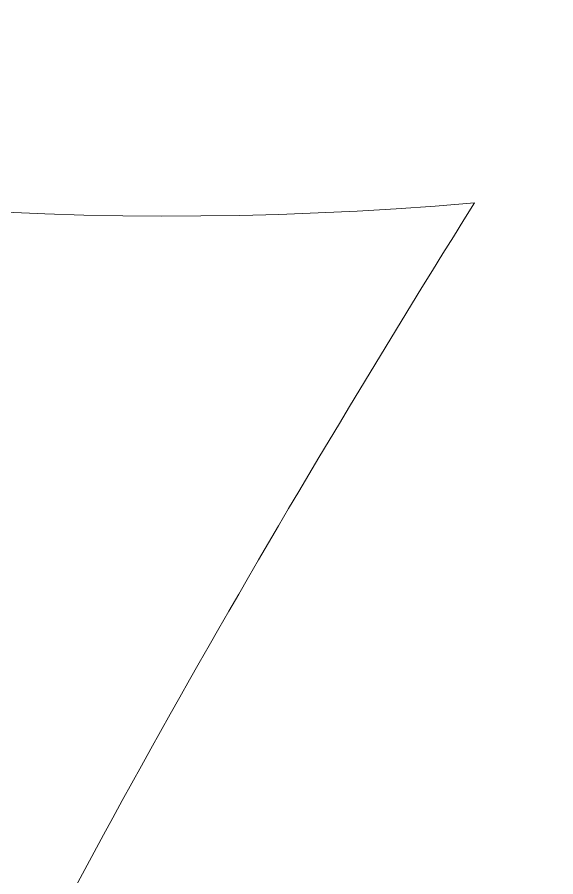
# Model space of a CAD drawing. Extents: x -728 to 2523, y -2539 to -44.
# Drawn here: x 118.66 to 124.32, y -1450.17 to -1441.15 of the extents above; entities that cross this region are included whole.
import ezdxf

# ---------------------------------------------------------------- set-up
doc = ezdxf.new("R2010")
doc.units = 0
doc.header["$MEASUREMENT"] = 0
doc.layers.add('Layer 1', color=7, linetype='Continuous', lineweight=0)

# ---------------------------------------------------------------- blocks, each defined once
blk = doc.blocks.new('Block_1')
at = {"layer": 'Layer 1'}
for points, knots in [([(409.045, -1093.4401), (401.1151, -1084.9401), (390.635, -1080.63), (377.895, -1080.63), (365.3251, -1080.63), (355.025, -1084.9901), (347.275, -1093.6), (339.5851, -1102.15), (335.6849, -1115.0201), (335.6849, -1131.87), (335.6849, -1131.87), (335.6849, -1244.7701), (335.6849, -1244.7701), (335.6849, -1244.7701), (164.3251, -1244.7701), (164.3251, -1244.7701), (164.3251, -1244.7701), (164.3251, -1131.87), (164.3251, -1131.87), (164.3251, -1114.8301), (160.3151, -1101.9), (152.425, -1093.4401), (144.495, -1084.9401), (134.025, -1080.63), (121.285, -1080.63), (108.3351, -1080.63), (97.9349, -1085.0001), (90.375, -1093.62), (82.875, -1102.16), (79.0651, -1115.03), (79.0651, -1131.87), (79.0651, -1131.87), (79.0651, -1447.85), (79.0651, -1447.85), (79.0651, -1464.6901), (82.915, -1477.61), (90.505, -1486.2401), (98.165, -1494.9501), (108.515, -1499.37), (121.285, -1499.37), (133.8451, -1499.37), (144.275, -1495.0101), (152.295, -1486.42), (160.275, -1477.87), (164.3251, -1464.89), (164.3251, -1447.85), (164.3251, -1447.85), (164.3251, -1314.9801), (164.3251, -1314.9801), (164.3251, -1314.9801), (335.6849, -1314.9801), (335.6849, -1314.9801), (335.6849, -1314.9801), (335.6849, -1447.85), (335.6849, -1447.85), (335.6849, -1464.6901), (339.535, -1477.61), (347.125, -1486.2401), (354.775, -1494.9501), (365.135, -1499.37), (377.895, -1499.37), (390.455, -1499.37), (400.885, -1495.0101), (408.905, -1486.42), (416.885, -1477.87), (420.9349, -1464.89), (420.9349, -1447.85), (420.9349, -1447.85), (420.9349, -1131.87), (420.9349, -1131.87), (420.9349, -1114.8301), (416.9349, -1101.9), (409.045, -1093.4401)], [0, 0, 0, 0, 1, 1, 1, 2, 2, 2, 3, 3, 3, 4, 4, 4, 5, 5, 5, 6, 6, 6, 7, 7, 7, 8, 8, 8, 9, 9, 9, 10, 10, 10, 11, 11, 11, 12, 12, 12, 13, 13, 13, 14, 14, 14, 15, 15, 15, 16, 16, 16, 17, 17, 17, 18, 18, 18, 19, 19, 19, 20, 20, 20, 21, 21, 21, 22, 22, 22, 23, 23, 23, 24, 24, 24, 24]), ([(160.3251, -1370.9792), (148.275, -1378.9589), (134.439, -1384.1732), (119.44, -1386.2628), (115.9174, -1386.7537), (117.3557, -1392.0828), (120.8287, -1391.5989), (131.1991, -1390.1543), (141.0187, -1387.2102), (150.1348, -1382.9724), (140.9576, -1394.0361), (128.8353, -1401.2634), (114.634, -1404.3167), (111.1485, -1405.0659), (112.562, -1410.3967), (116.0225, -1409.6528), (119.4514, -1408.9156), (122.7241, -1407.8909), (125.9025, -1406.7039), (122.1129, -1412.5261), (116.997, -1416.8643), (110.6025, -1419.7833), (108.379, -1420.7981), (109.0264, -1423.3269), (110.6735, -1424.3569), (111.7037, -1426.0039), (114.2326, -1426.6512), (115.2473, -1424.428), (118.166, -1418.0334), (122.5042, -1412.9177), (128.3265, -1409.1279), (127.1395, -1412.3064), (126.1148, -1415.5791), (125.3777, -1419.0078), (124.6336, -1422.4683), (129.9643, -1423.882), (130.7137, -1420.3964), (133.767, -1406.1948), (140.9946, -1394.0728), (152.0585, -1384.8955), (147.8204, -1394.0116), (144.8763, -1403.8308), (143.4314, -1414.2017), (142.9476, -1417.6744), (148.2766, -1419.113), (148.7675, -1415.5906), (150.5108, -1403.0775), (154.4431, -1391.3822), (160.3251, -1380.8484), (160.3251, -1380.8484), (160.3251, -1405.2869), (160.3251, -1405.2869), (150.5577, -1425.5002), (121.8388, -1450.0299), (102.5516, -1432.479), (84.5192, -1412.6627), (110.9084, -1382.887), (131.3964, -1373.942), (140.8986, -1369.7937), (150.7151, -1366.5295), (160.3251, -1362.8394), (160.3251, -1362.8394), (160.3251, -1370.9792), (160.3251, -1370.9792)], [0, 0, 0, 0, 1, 1, 1, 2, 2, 2, 3, 3, 3, 4, 4, 4, 5, 5, 5, 6, 6, 6, 7, 7, 7, 8, 8, 8, 9, 9, 9, 10, 10, 10, 11, 11, 11, 12, 12, 12, 13, 13, 13, 14, 14, 14, 15, 15, 15, 16, 16, 16, 17, 17, 17, 18, 18, 18, 19, 19, 19, 20, 20, 20, 21, 21, 21, 21]), ([(83.0651, -1416.6298), (86.0653, -1415.1013), (89.0177, -1413.3824), (91.93, -1411.5635), (91.1743, -1420.3259), (93.4997, -1429.1188), (99.0187, -1436.0117), (99.0187, -1436.0117), (99.0185, -1436.012), (99.0185, -1436.012), (105.9115, -1441.5308), (114.7043, -1443.8563), (123.4668, -1443.1006), (121.1027, -1446.8854), (118.9001, -1450.7361), (117.0771, -1454.6746), (116.9329, -1454.6416), (116.8192, -1454.5681), (116.6611, -1454.5554), (106.968, -1453.7648), (98.3976, -1449.718), (91.7766, -1443.2542), (87.9791, -1439.3641), (85.0239, -1434.7974), (83.0651, -1429.7295), (83.0651, -1429.7295), (83.0651, -1416.6298), (83.0651, -1416.6298)], [0, 0, 0, 0, 1, 1, 1, 2, 2, 2, 3, 3, 3, 4, 4, 4, 5, 5, 5, 6, 6, 6, 7, 7, 7, 8, 8, 8, 9, 9, 9, 9]), ([(160.3251, -1435.1294), (159.8348, -1435.7134), (159.338, -1436.2935), (158.8277, -1436.8652), (151.5126, -1445.0621), (144.3632, -1451.8632), (140.4117, -1462.4142), (136.9359, -1471.6948), (134.2367, -1481.2419), (131.7958, -1490.8812), (138.923, -1483.9478), (145.8419, -1476.8364), (152.1412, -1469.1863), (155.7348, -1464.8218), (158.1076, -1460.2319), (160.0152, -1455.4241), (159.0023, -1467.6963), (155.4374, -1477.1917), (149.3651, -1483.6901), (143.4643, -1490.0151), (136.0834, -1493.7933), (127.372, -1494.9697), (122.8732, -1491.0286), (119.5825, -1485.6039), (117.9675, -1478.981), (114.7462, -1465.7706), (123.8472, -1452.5161), (130.6505, -1442.0742), (130.7279, -1441.9553), (130.7772, -1441.8383), (130.8339, -1441.7205), (135.4094, -1440.3895), (139.8235, -1438.2161), (143.768, -1435.1527), (150.757, -1429.7253), (156.0336, -1423.2738), (160.3251, -1416.2214), (160.3251, -1416.2214), (160.3251, -1435.1294), (160.3251, -1435.1294)], [0, 0, 0, 0, 1, 1, 1, 2, 2, 2, 3, 3, 3, 4, 4, 4, 5, 5, 5, 6, 6, 6, 7, 7, 7, 8, 8, 8, 9, 9, 9, 10, 10, 10, 11, 11, 11, 12, 12, 12, 13, 13, 13, 13])]:
    blk.add_open_spline(points, degree=3, knots=knots, dxfattribs=at)

msp = doc.modelspace()

# ---------------------------------------------------------------- block references
at = {"layer": 'Layer 1'}
msp.add_blockref('Block_1', (0, 0), dxfattribs=at)

doc.saveas('drawing.dxf')
